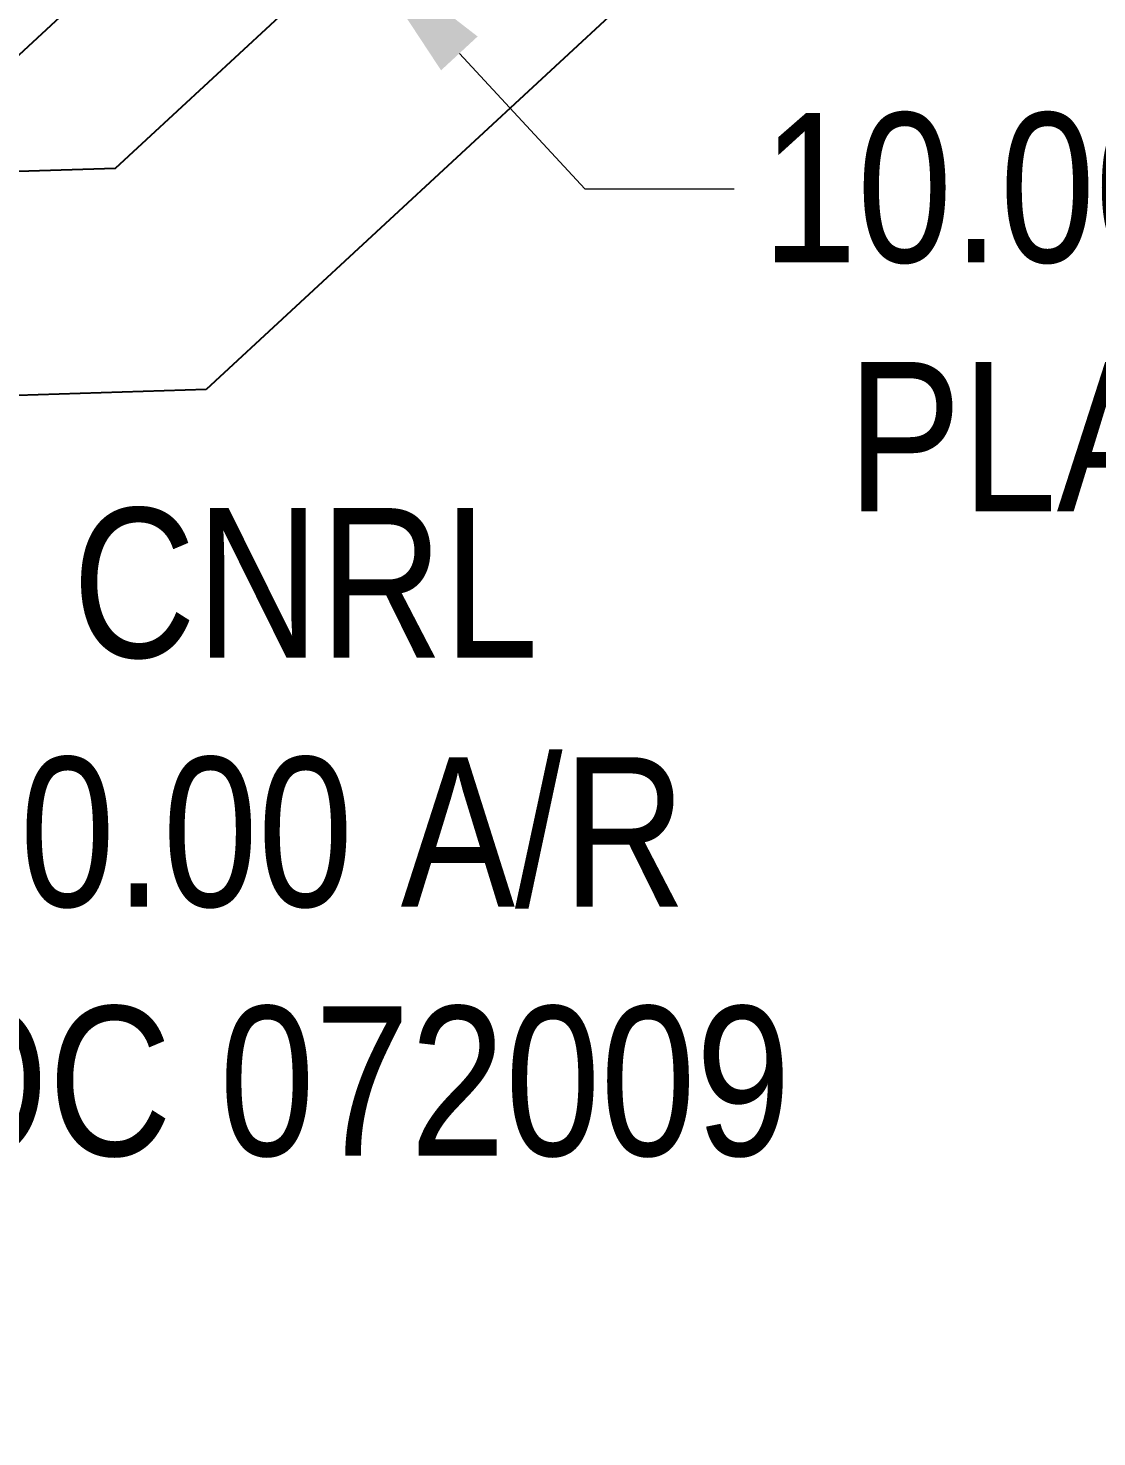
# Model space of a CAD drawing. Extents: x 383425 to 391668, y 6055101 to 6059545.
# Drawn here: x 388242.8 to 388314.2, y 6057859.2 to 6057953.5 of the extents above; entities that cross this region are included whole.
import ezdxf

# ---------------------------------------------------------------- set-up
doc = ezdxf.new("R2010")
doc.units = 0
doc.header["$LTSCALE"] = 5
doc.header["$PDMODE"] = 35
doc.header["$PDSIZE"] = 20
doc.linetypes.add('foc-ACCESSROAD', pattern=[3.75, 2.5, -1.25])
doc.layers.get('Defpoints').update_dxf_attribs({"color": 9})
doc.layers.add('F-AR', color=190, linetype='foc-ACCESSROAD')
doc.layers.add('F-RW', color=190, linetype='Continuous')
doc.layers.add('F-AR-T', color=190, linetype='Continuous', lineweight=9)
doc.styles.add('80CG', font='ARIALN.TTF', dxfattribs={"height": 10})
doc.dimstyles.new('Compass 5 000', dxfattribs={"dimscale": 5, "dimtxt": 9, "dimasz": 2, "dimexe": 0.2, "dimexo": 0.0625, "dimgap": 0.5, "dimtad": 0, "dimtih": 1, "dimtoh": 1, "dimzin": 0, "dimdsep": 46, "dimtxsty": '80CG', "dimcen": 0.1, "dimse1": 1, "dimse2": 1, "dimclrd": 256, "dimclrt": 256, "dimaunit": 1, "dimadec": 4, "dimazin": 0, "dimtfac": 0.06, "dimtofl": 0, "dimtmove": 0, "dimatfit": 1, "dimfxl": 0.2, "dimtolj": 1, "dimtzin": 0, "dimlwd": -1, "dimarcsym": 0})

# ---------------------------------------------------------------- blocks, each defined once
blk = doc.blocks.new('*D49')
at = {"layer": 'Defpoints', "color": 0, "transparency": 16777216}
for p in [(388264.755, 6057972.714), (388271.529, 6057965.406), (388264.795, 6057959.165)]:
    blk.add_point(p, dxfattribs=at)
at = {"layer": 'F-AR-T', "transparency": 16777216}
for p, q in [((388251.224, 6057973.807), (388244.426, 6057981.141)), ((388271.593, 6057951.831), (388279.984, 6057942.778)), ((388279.984, 6057942.778), (388289.984, 6057942.778))]:
    blk.add_line(p, q, dxfattribs=at)
for points in [[(388252.446, 6057974.94), (388250.001, 6057972.674), (388258.021, 6057966.473)], [(388272.815, 6057952.964), (388270.37, 6057950.698), (388264.795, 6057959.165)]]:
    blk.add_solid(points, dxfattribs=at)
at = {"layer": 'F-AR-T', "transparency": 16777216, "insert": (388329.07, 6057942.778), "char_height": 10, "attachment_point": 5, "style": '80CG'}
blk.add_mtext('\\A1;CNRL\\P10.00 P/L R/W\\PPLA 111512', dxfattribs=at)
blk = doc.blocks.new('*D53')
at = {"layer": 'Defpoints', "color": 0, "transparency": 16777216}
for p in [(388201.621, 6057912.476), (388172.367, 6057908.614), (388187.711, 6057895.808)]:
    blk.add_point(p, dxfattribs=at)
at = {"layer": 'F-AR-T', "transparency": 16777216}
for p, q in [((388178.599, 6057931.689), (388170.922, 6057938.096)), ((388209.299, 6057906.068), (388216.976, 6057899.661)), ((388216.976, 6057899.661), (388226.976, 6057899.661))]:
    blk.add_line(p, q, dxfattribs=at)
for points in [[(388179.667, 6057932.968), (388177.531, 6057930.409), (388186.277, 6057925.281)], [(388210.367, 6057907.348), (388208.231, 6057904.789), (388201.621, 6057912.476)]]:
    blk.add_solid(points, dxfattribs=at)
at = {"layer": 'F-AR-T', "transparency": 16777216, "insert": (388261.291, 6057899.661), "char_height": 10, "attachment_point": 5, "style": '80CG'}
blk.add_mtext('\\A1;CNRL\\P20.00 A/R\\PLOC 072009', dxfattribs=at)

msp = doc.modelspace()

# ---------------------------------------------------------------- linework, layer by layer
at = {"layer": 'F-AR', "flags": 128}
msp.add_lwpolyline([(388473.488, 6058046.962), (388402.639, 6058026.915), (388372.254, 6058018.318), (388371.079, 6058017.986), (388288.292, 6057994.56), (388249.153, 6057958.233), (388241.834, 6057951.44), (388233.483, 6057943.691), (388207.703, 6057919.763), (388152.127, 6057853.169), (388147.129, 6057847.18), (388140.746, 6057839.532), (388141.433, 6057832.452), (388142.101, 6057825.555), (388130.764, 6057834.937), (388118.996, 6057844.676), (388122.204, 6057848.501), (388127.538, 6057854.896), (388131.81, 6057860.017), (388141.041, 6057871.077), (388193.185, 6057933.559), (388194.033, 6057934.348), (388195.181, 6057935.414), (388228.245, 6057966.102), (388235.564, 6057972.895), (388275.771, 6058010.211), (388278.22, 6058012.514), (388281.187, 6058013.325), (388310.691, 6058021.673), (388371.597, 6058038.907), (388372.77, 6058039.24), (388403.155, 6058047.837), (388474.036, 6058067.893)], dxfattribs=at)
at = {"layer": 'F-RW', "flags": 128}
for points in [[(387483.823, 6058395.522), (388106.264, 6057874.062), (388124.32, 6057865.471), (388146.744, 6057846.719), (388152.127, 6057853.169), (388207.703, 6057919.763), (388233.483, 6057943.691), (388248.593, 6057944.148), (388293.319, 6057985.603), (388371.996, 6058007.865), (388402.381, 6058016.464), (388473.214, 6058036.506)], [(388472.803, 6058020.803), (388401.993, 6058000.767), (388371.608, 6057992.169), (388300.87, 6057972.153), (388254.666, 6057929.328), (388239.562, 6057928.871), (388218.605, 6057909.421), (388161.872, 6057841.44), (388156.279, 6057834.737), (388149.06, 6057826.087), (388141.433, 6057832.452), (388122.204, 6057848.5), (388118.374, 6057851.708), (388116.16, 6057852.748), (388098.098, 6057861.342), (387462.692, 6058393.664)]]:
    msp.add_lwpolyline(points, dxfattribs=at)

# ---------------------------------------------------------------- dimensions: what is measured, and where the dimension line sits
at = {"layer": 'F-AR-T'}
for base, p1, p2, angle, text, picture, middle in [((388264.795, 6057959.165), (388264.755, 6057972.714), (388271.529, 6057965.406), 312.82655, 'CNRL\\P10.00 P/L R/W\\PPLA 111512', '*D49', (388329.07, 6057942.778)), ((388201.621, 6057912.476), (388172.367, 6057908.614), (388187.711, 6057895.808), 320.15322, 'CNRL\\P20.00 A/R\\PLOC 072009', '*D53', (388261.291, 6057899.661))]:
    dim = msp.add_linear_dim(base=base, p1=p1, p2=p2, angle=angle, text=text, dimstyle='Compass 5 000', dxfattribs=at)
    dim.commit()
    dim.dimension.update_dxf_attribs({"geometry": picture, "text_midpoint": middle, "dimtype": 161})

doc.saveas('drawing.dxf')
